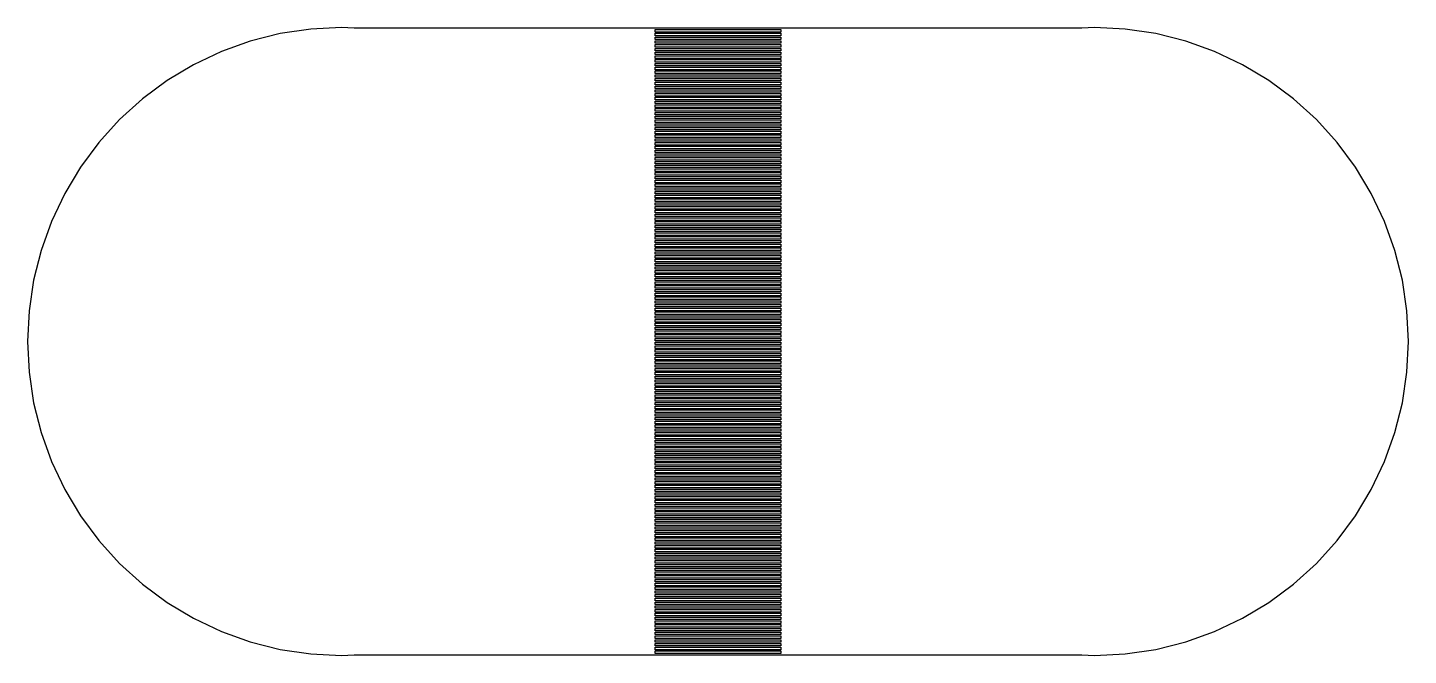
# Model space of a CAD drawing. Extents: x 0.5 to 47.5, y 0.5 to 53.5.
# Drawn here: x 0.5 to 11.5, y 36.5 to 41.5 of the extents above; entities that cross this region are included whole.
import ezdxf

# ---------------------------------------------------------------- set-up
doc = ezdxf.new("R2010")
doc.units = 0

msp = doc.modelspace()

# ---------------------------------------------------------------- linework, layer by layer
for p, q in [((2.75496, 41.488), (2.51228, 41.452)), ((3, 41.5), (2.75496, 41.488)), ((3.10187, 41.495), (3, 41.5)), ((8.89813, 41.495), (3.10187, 41.495)), ((5.5, 41.465), (5.5, 41.485)), ((5.5, 41.485), (6.5, 41.485)), ((6.5, 41.485), (6.5, 41.465)), ((9, 41.5), (8.89813, 41.495)), ((9.24504, 41.488), (9, 41.5)), ((9.48772, 41.452), (9.24504, 41.488)), ((2.27429, 41.3923), (2.0433, 41.3097)), ((2.51228, 41.452), (2.27429, 41.3923)), ((6.5, 41.465), (5.5, 41.465)), ((5.5, 41.435), (5.5, 41.455)), ((5.5, 41.455), (6.5, 41.455)), ((6.5, 41.435), (5.5, 41.435)), ((5.5, 41.405), (5.5, 41.425)), ((5.5, 41.425), (6.5, 41.425)), ((6.5, 41.405), (5.5, 41.405)), ((5.5, 41.375), (5.5, 41.395)), ((5.5, 41.395), (6.5, 41.395)), ((6.5, 41.375), (5.5, 41.375)), ((5.5, 41.345), (5.5, 41.365)), ((5.5, 41.365), (6.5, 41.365)), ((6.5, 41.455), (6.5, 41.435)), ((6.5, 41.425), (6.5, 41.405)), ((6.5, 41.395), (6.5, 41.375)), ((6.5, 41.365), (6.5, 41.345)), ((9.72571, 41.3923), (9.48772, 41.452)), ((9.9567, 41.3097), (9.72571, 41.3923)), ((2.0433, 41.3097), (1.82152, 41.2048)), ((6.5, 41.345), (5.5, 41.345)), ((5.5, 41.315), (5.5, 41.335)), ((5.5, 41.335), (6.5, 41.335)), ((6.5, 41.315), (5.5, 41.315)), ((5.5, 41.285), (5.5, 41.305)), ((5.5, 41.305), (6.5, 41.305)), ((6.5, 41.285), (5.5, 41.285)), ((5.5, 41.255), (5.5, 41.275)), ((5.5, 41.275), (6.5, 41.275)), ((6.5, 41.255), (5.5, 41.255)), ((6.5, 41.335), (6.5, 41.315)), ((6.5, 41.305), (6.5, 41.285)), ((6.5, 41.275), (6.5, 41.255)), ((10.1785, 41.2048), (9.9567, 41.3097)), ((1.82152, 41.2048), (1.61108, 41.0787)), ((5.5, 41.225), (5.5, 41.245)), ((5.5, 41.245), (6.5, 41.245)), ((6.5, 41.225), (5.5, 41.225)), ((5.5, 41.195), (5.5, 41.215)), ((5.5, 41.215), (6.5, 41.215)), ((6.5, 41.195), (5.5, 41.195)), ((5.5, 41.165), (5.5, 41.185)), ((5.5, 41.185), (6.5, 41.185)), ((6.5, 41.165), (5.5, 41.165)), ((5.5, 41.135), (5.5, 41.155)), ((5.5, 41.155), (6.5, 41.155)), ((6.5, 41.245), (6.5, 41.225)), ((6.5, 41.215), (6.5, 41.195)), ((6.5, 41.185), (6.5, 41.165)), ((6.5, 41.155), (6.5, 41.135)), ((10.3889, 41.0787), (10.1785, 41.2048)), ((1.61108, 41.0787), (1.41403, 40.9325)), ((6.5, 41.135), (5.5, 41.135)), ((5.5, 41.105), (5.5, 41.125)), ((5.5, 41.125), (6.5, 41.125)), ((6.5, 41.105), (5.5, 41.105)), ((5.5, 41.075), (5.5, 41.095)), ((5.5, 41.095), (6.5, 41.095)), ((6.5, 41.075), (5.5, 41.075)), ((5.5, 41.045), (5.5, 41.065)), ((5.5, 41.065), (6.5, 41.065)), ((6.5, 41.045), (5.5, 41.045)), ((5.5, 41.015), (5.5, 41.035)), ((5.5, 41.035), (6.5, 41.035)), ((6.5, 41.125), (6.5, 41.105)), ((6.5, 41.095), (6.5, 41.075)), ((6.5, 41.065), (6.5, 41.045)), ((6.5, 41.035), (6.5, 41.015)), ((10.586, 40.9325), (10.3889, 41.0787)), ((1.41403, 40.9325), (1.23224, 40.7678)), ((6.5, 41.015), (5.5, 41.015)), ((5.5, 40.985), (5.5, 41.005)), ((5.5, 41.005), (6.5, 41.005)), ((6.5, 40.985), (5.5, 40.985)), ((5.5, 40.955), (5.5, 40.975)), ((5.5, 40.975), (6.5, 40.975)), ((6.5, 40.955), (5.5, 40.955)), ((5.5, 40.925), (5.5, 40.945)), ((5.5, 40.945), (6.5, 40.945)), ((6.5, 40.925), (5.5, 40.925)), ((6.5, 41.005), (6.5, 40.985)), ((6.5, 40.975), (6.5, 40.955)), ((6.5, 40.945), (6.5, 40.925)), ((10.7678, 40.7678), (10.586, 40.9325)), ((5.5, 40.895), (5.5, 40.915)), ((5.5, 40.915), (6.5, 40.915)), ((6.5, 40.895), (5.5, 40.895)), ((5.5, 40.865), (5.5, 40.885)), ((5.5, 40.885), (6.5, 40.885)), ((6.5, 40.865), (5.5, 40.865)), ((5.5, 40.835), (5.5, 40.855)), ((5.5, 40.855), (6.5, 40.855)), ((6.5, 40.835), (5.5, 40.835)), ((5.5, 40.805), (5.5, 40.825)), ((5.5, 40.825), (6.5, 40.825)), ((6.5, 40.915), (6.5, 40.895)), ((6.5, 40.885), (6.5, 40.865)), ((6.5, 40.855), (6.5, 40.835)), ((6.5, 40.825), (6.5, 40.805)), ((1.23224, 40.7678), (1.06747, 40.586)), ((6.5, 40.805), (5.5, 40.805)), ((5.5, 40.775), (5.5, 40.795)), ((5.5, 40.795), (6.5, 40.795)), ((6.5, 40.775), (5.5, 40.775)), ((5.5, 40.745), (5.5, 40.765)), ((5.5, 40.765), (6.5, 40.765)), ((6.5, 40.745), (5.5, 40.745)), ((5.5, 40.715), (5.5, 40.735)), ((5.5, 40.735), (6.5, 40.735)), ((6.5, 40.715), (5.5, 40.715)), ((5.5, 40.685), (5.5, 40.705)), ((5.5, 40.705), (6.5, 40.705)), ((6.5, 40.795), (6.5, 40.775)), ((6.5, 40.765), (6.5, 40.745)), ((6.5, 40.735), (6.5, 40.715)), ((6.5, 40.705), (6.5, 40.685)), ((10.9325, 40.586), (10.7678, 40.7678)), ((6.5, 40.685), (5.5, 40.685)), ((5.5, 40.655), (5.5, 40.675)), ((5.5, 40.675), (6.5, 40.675)), ((6.5, 40.655), (5.5, 40.655)), ((5.5, 40.625), (5.5, 40.645)), ((5.5, 40.645), (6.5, 40.645)), ((6.5, 40.625), (5.5, 40.625)), ((5.5, 40.595), (5.5, 40.615)), ((5.5, 40.615), (6.5, 40.615)), ((6.5, 40.595), (5.5, 40.595)), ((6.5, 40.675), (6.5, 40.655)), ((6.5, 40.645), (6.5, 40.625)), ((6.5, 40.615), (6.5, 40.595)), ((1.06747, 40.586), (0.92134, 40.3889)), ((5.5, 40.565), (5.5, 40.585)), ((5.5, 40.585), (6.5, 40.585)), ((6.5, 40.565), (5.5, 40.565)), ((5.5, 40.535), (5.5, 40.555)), ((5.5, 40.555), (6.5, 40.555)), ((6.5, 40.535), (5.5, 40.535)), ((5.5, 40.505), (5.5, 40.525)), ((5.5, 40.525), (6.5, 40.525)), ((6.5, 40.505), (5.5, 40.505)), ((5.5, 40.475), (5.5, 40.495)), ((5.5, 40.495), (6.5, 40.495)), ((6.5, 40.585), (6.5, 40.565)), ((6.5, 40.555), (6.5, 40.535)), ((6.5, 40.525), (6.5, 40.505)), ((6.5, 40.495), (6.5, 40.475)), ((11.0787, 40.3889), (10.9325, 40.586)), ((0.92134, 40.3889), (0.79521, 40.1785)), ((6.5, 40.475), (5.5, 40.475)), ((5.5, 40.445), (5.5, 40.465)), ((5.5, 40.465), (6.5, 40.465)), ((6.5, 40.445), (5.5, 40.445)), ((5.5, 40.415), (5.5, 40.435)), ((5.5, 40.435), (6.5, 40.435)), ((6.5, 40.415), (5.5, 40.415)), ((5.5, 40.385), (5.5, 40.405)), ((5.5, 40.405), (6.5, 40.405)), ((6.5, 40.385), (5.5, 40.385)), ((5.5, 40.355), (5.5, 40.375)), ((5.5, 40.375), (6.5, 40.375)), ((6.5, 40.465), (6.5, 40.445)), ((6.5, 40.435), (6.5, 40.415)), ((6.5, 40.405), (6.5, 40.385)), ((6.5, 40.375), (6.5, 40.355)), ((11.2048, 40.1785), (11.0787, 40.3889)), ((6.5, 40.355), (5.5, 40.355)), ((5.5, 40.325), (5.5, 40.345)), ((5.5, 40.345), (6.5, 40.345)), ((6.5, 40.325), (5.5, 40.325)), ((5.5, 40.295), (5.5, 40.315)), ((5.5, 40.315), (6.5, 40.315)), ((6.5, 40.295), (5.5, 40.295)), ((5.5, 40.265), (5.5, 40.285)), ((5.5, 40.285), (6.5, 40.285)), ((6.5, 40.265), (5.5, 40.265)), ((6.5, 40.345), (6.5, 40.325)), ((6.5, 40.315), (6.5, 40.295)), ((6.5, 40.285), (6.5, 40.265)), ((0.79521, 40.1785), (0.69031, 39.9567)), ((5.5, 40.235), (5.5, 40.255)), ((5.5, 40.255), (6.5, 40.255)), ((6.5, 40.235), (5.5, 40.235)), ((5.5, 40.205), (5.5, 40.225)), ((5.5, 40.225), (6.5, 40.225)), ((6.5, 40.205), (5.5, 40.205)), ((5.5, 40.175), (5.5, 40.195)), ((5.5, 40.195), (6.5, 40.195)), ((6.5, 40.175), (5.5, 40.175)), ((5.5, 40.145), (5.5, 40.165)), ((5.5, 40.165), (6.5, 40.165)), ((6.5, 40.255), (6.5, 40.235)), ((6.5, 40.225), (6.5, 40.205)), ((6.5, 40.195), (6.5, 40.175)), ((6.5, 40.165), (6.5, 40.145)), ((11.3097, 39.9567), (11.2048, 40.1785)), ((6.5, 40.145), (5.5, 40.145)), ((5.5, 40.115), (5.5, 40.135)), ((5.5, 40.135), (6.5, 40.135)), ((6.5, 40.115), (5.5, 40.115)), ((5.5, 40.085), (5.5, 40.105)), ((5.5, 40.105), (6.5, 40.105)), ((6.5, 40.085), (5.5, 40.085)), ((5.5, 40.055), (5.5, 40.075)), ((5.5, 40.075), (6.5, 40.075)), ((6.5, 40.055), (5.5, 40.055)), ((5.5, 40.025), (5.5, 40.045)), ((5.5, 40.045), (6.5, 40.045)), ((6.5, 40.135), (6.5, 40.115)), ((6.5, 40.105), (6.5, 40.085)), ((6.5, 40.075), (6.5, 40.055)), ((6.5, 40.045), (6.5, 40.025)), ((0.69031, 39.9567), (0.60765, 39.7257)), ((6.5, 40.025), (5.5, 40.025)), ((5.5, 39.995), (5.5, 40.015)), ((5.5, 40.015), (6.5, 40.015)), ((6.5, 39.995), (5.5, 39.995)), ((5.5, 39.965), (5.5, 39.985)), ((5.5, 39.985), (6.5, 39.985)), ((6.5, 39.965), (5.5, 39.965)), ((5.5, 39.935), (5.5, 39.955)), ((5.5, 39.955), (6.5, 39.955)), ((6.5, 39.935), (5.5, 39.935)), ((6.5, 40.015), (6.5, 39.995)), ((6.5, 39.985), (6.5, 39.965)), ((6.5, 39.955), (6.5, 39.935)), ((11.3923, 39.7257), (11.3097, 39.9567)), ((5.5, 39.905), (5.5, 39.925)), ((5.5, 39.925), (6.5, 39.925)), ((6.5, 39.905), (5.5, 39.905)), ((5.5, 39.875), (5.5, 39.895)), ((5.5, 39.895), (6.5, 39.895)), ((6.5, 39.875), (5.5, 39.875)), ((5.5, 39.845), (5.5, 39.865)), ((5.5, 39.865), (6.5, 39.865)), ((6.5, 39.845), (5.5, 39.845)), ((5.5, 39.815), (5.5, 39.835)), ((5.5, 39.835), (6.5, 39.835)), ((6.5, 39.925), (6.5, 39.905)), ((6.5, 39.895), (6.5, 39.875)), ((6.5, 39.865), (6.5, 39.845)), ((6.5, 39.835), (6.5, 39.815)), ((0.60765, 39.7257), (0.54805, 39.4877)), ((6.5, 39.815), (5.5, 39.815)), ((5.5, 39.785), (5.5, 39.805)), ((5.5, 39.805), (6.5, 39.805)), ((6.5, 39.785), (5.5, 39.785)), ((5.5, 39.755), (5.5, 39.775)), ((5.5, 39.775), (6.5, 39.775)), ((6.5, 39.755), (5.5, 39.755)), ((5.5, 39.725), (5.5, 39.745)), ((5.5, 39.745), (6.5, 39.745)), ((6.5, 39.725), (5.5, 39.725)), ((5.5, 39.695), (5.5, 39.715)), ((5.5, 39.715), (6.5, 39.715)), ((6.5, 39.805), (6.5, 39.785)), ((6.5, 39.775), (6.5, 39.755)), ((6.5, 39.745), (6.5, 39.725)), ((6.5, 39.715), (6.5, 39.695)), ((11.452, 39.4877), (11.3923, 39.7257)), ((6.5, 39.695), (5.5, 39.695)), ((5.5, 39.665), (5.5, 39.685)), ((5.5, 39.685), (6.5, 39.685)), ((6.5, 39.665), (5.5, 39.665)), ((5.5, 39.635), (5.5, 39.655)), ((5.5, 39.655), (6.5, 39.655)), ((6.5, 39.635), (5.5, 39.635)), ((5.5, 39.605), (5.5, 39.625)), ((5.5, 39.625), (6.5, 39.625)), ((6.5, 39.605), (5.5, 39.605)), ((6.5, 39.685), (6.5, 39.665)), ((6.5, 39.655), (6.5, 39.635)), ((6.5, 39.625), (6.5, 39.605)), ((5.5, 39.575), (5.5, 39.595)), ((5.5, 39.595), (6.5, 39.595)), ((6.5, 39.575), (5.5, 39.575)), ((5.5, 39.545), (5.5, 39.565)), ((5.5, 39.565), (6.5, 39.565)), ((6.5, 39.545), (5.5, 39.545)), ((5.5, 39.515), (5.5, 39.535)), ((5.5, 39.535), (6.5, 39.535)), ((6.5, 39.515), (5.5, 39.515)), ((5.5, 39.485), (5.5, 39.505)), ((5.5, 39.505), (6.5, 39.505)), ((6.5, 39.595), (6.5, 39.575)), ((6.5, 39.565), (6.5, 39.545)), ((6.5, 39.535), (6.5, 39.515)), ((6.5, 39.505), (6.5, 39.485)), ((0.54805, 39.4877), (0.51204, 39.245)), ((6.5, 39.485), (5.5, 39.485)), ((5.5, 39.455), (5.5, 39.475)), ((5.5, 39.475), (6.5, 39.475)), ((6.5, 39.455), (5.5, 39.455)), ((5.5, 39.425), (5.5, 39.445)), ((5.5, 39.445), (6.5, 39.445)), ((6.5, 39.425), (5.5, 39.425)), ((5.5, 39.395), (5.5, 39.415)), ((5.5, 39.415), (6.5, 39.415)), ((6.5, 39.395), (5.5, 39.395)), ((5.5, 39.365), (5.5, 39.385)), ((5.5, 39.385), (6.5, 39.385)), ((6.5, 39.475), (6.5, 39.455)), ((6.5, 39.445), (6.5, 39.425)), ((6.5, 39.415), (6.5, 39.395)), ((6.5, 39.385), (6.5, 39.365)), ((11.488, 39.245), (11.452, 39.4877)), ((6.5, 39.365), (5.5, 39.365)), ((5.5, 39.335), (5.5, 39.355)), ((5.5, 39.355), (6.5, 39.355)), ((6.5, 39.335), (5.5, 39.335)), ((5.5, 39.305), (5.5, 39.325)), ((5.5, 39.325), (6.5, 39.325)), ((6.5, 39.305), (5.5, 39.305)), ((5.5, 39.275), (5.5, 39.295)), ((5.5, 39.295), (6.5, 39.295)), ((6.5, 39.275), (5.5, 39.275)), ((6.5, 39.355), (6.5, 39.335)), ((6.5, 39.325), (6.5, 39.305)), ((6.5, 39.295), (6.5, 39.275)), ((0.51204, 39.245), (0.5, 39)), ((5.5, 39.245), (5.5, 39.265)), ((5.5, 39.265), (6.5, 39.265)), ((6.5, 39.245), (5.5, 39.245)), ((5.5, 39.215), (5.5, 39.235)), ((5.5, 39.235), (6.5, 39.235)), ((6.5, 39.215), (5.5, 39.215)), ((5.5, 39.185), (5.5, 39.205)), ((5.5, 39.205), (6.5, 39.205)), ((6.5, 39.185), (5.5, 39.185)), ((5.5, 39.155), (5.5, 39.175)), ((5.5, 39.175), (6.5, 39.175)), ((6.5, 39.265), (6.5, 39.245)), ((6.5, 39.235), (6.5, 39.215)), ((6.5, 39.205), (6.5, 39.185)), ((6.5, 39.175), (6.5, 39.155)), ((11.5, 39), (11.488, 39.245)), ((6.5, 39.155), (5.5, 39.155)), ((5.5, 39.125), (5.5, 39.145)), ((5.5, 39.145), (6.5, 39.145)), ((6.5, 39.125), (5.5, 39.125)), ((5.5, 39.095), (5.5, 39.115)), ((5.5, 39.115), (6.5, 39.115)), ((6.5, 39.095), (5.5, 39.095)), ((5.5, 39.065), (5.5, 39.085)), ((5.5, 39.085), (6.5, 39.085)), ((6.5, 39.065), (5.5, 39.065)), ((5.5, 39.035), (5.5, 39.055)), ((5.5, 39.055), (6.5, 39.055)), ((6.5, 39.145), (6.5, 39.125)), ((6.5, 39.115), (6.5, 39.095)), ((6.5, 39.085), (6.5, 39.065)), ((6.5, 39.055), (6.5, 39.035)), ((0.5, 39), (0.51204, 38.755)), ((6.5, 39.035), (5.5, 39.035)), ((5.5, 39.005), (5.5, 39.025)), ((5.5, 39.025), (6.5, 39.025)), ((6.5, 39.005), (5.5, 39.005)), ((5.5, 38.975), (5.5, 38.995)), ((5.5, 38.995), (6.5, 38.995)), ((6.5, 38.975), (5.5, 38.975)), ((5.5, 38.945), (5.5, 38.965)), ((5.5, 38.965), (6.5, 38.965)), ((6.5, 38.945), (5.5, 38.945)), ((6.5, 39.025), (6.5, 39.005)), ((6.5, 38.995), (6.5, 38.975)), ((6.5, 38.965), (6.5, 38.945)), ((11.488, 38.755), (11.5, 39)), ((5.5, 38.915), (5.5, 38.935)), ((5.5, 38.935), (6.5, 38.935)), ((6.5, 38.915), (5.5, 38.915)), ((5.5, 38.885), (5.5, 38.905)), ((5.5, 38.905), (6.5, 38.905)), ((6.5, 38.885), (5.5, 38.885)), ((5.5, 38.855), (5.5, 38.875)), ((5.5, 38.875), (6.5, 38.875)), ((6.5, 38.855), (5.5, 38.855)), ((5.5, 38.825), (5.5, 38.845)), ((5.5, 38.845), (6.5, 38.845)), ((6.5, 38.935), (6.5, 38.915)), ((6.5, 38.905), (6.5, 38.885)), ((6.5, 38.875), (6.5, 38.855)), ((6.5, 38.845), (6.5, 38.825)), ((0.51204, 38.755), (0.54805, 38.5123)), ((6.5, 38.825), (5.5, 38.825)), ((5.5, 38.795), (5.5, 38.815)), ((5.5, 38.815), (6.5, 38.815)), ((6.5, 38.795), (5.5, 38.795)), ((5.5, 38.765), (5.5, 38.785)), ((5.5, 38.785), (6.5, 38.785)), ((6.5, 38.765), (5.5, 38.765)), ((5.5, 38.735), (5.5, 38.755)), ((5.5, 38.755), (6.5, 38.755)), ((6.5, 38.735), (5.5, 38.735)), ((5.5, 38.705), (5.5, 38.725)), ((5.5, 38.725), (6.5, 38.725)), ((6.5, 38.815), (6.5, 38.795)), ((6.5, 38.785), (6.5, 38.765)), ((6.5, 38.755), (6.5, 38.735)), ((6.5, 38.725), (6.5, 38.705)), ((11.452, 38.5123), (11.488, 38.755)), ((6.5, 38.705), (5.5, 38.705)), ((5.5, 38.675), (5.5, 38.695)), ((5.5, 38.695), (6.5, 38.695)), ((6.5, 38.675), (5.5, 38.675)), ((5.5, 38.645), (5.5, 38.665)), ((5.5, 38.665), (6.5, 38.665)), ((6.5, 38.645), (5.5, 38.645)), ((5.5, 38.615), (5.5, 38.635)), ((5.5, 38.635), (6.5, 38.635)), ((6.5, 38.615), (5.5, 38.615)), ((6.5, 38.695), (6.5, 38.675)), ((6.5, 38.665), (6.5, 38.645)), ((6.5, 38.635), (6.5, 38.615)), ((0.54805, 38.5123), (0.60765, 38.2743)), ((5.5, 38.585), (5.5, 38.605)), ((5.5, 38.605), (6.5, 38.605)), ((6.5, 38.585), (5.5, 38.585)), ((5.5, 38.555), (5.5, 38.575)), ((5.5, 38.575), (6.5, 38.575)), ((6.5, 38.555), (5.5, 38.555)), ((5.5, 38.525), (5.5, 38.545)), ((5.5, 38.545), (6.5, 38.545)), ((6.5, 38.525), (5.5, 38.525)), ((5.5, 38.495), (5.5, 38.515)), ((5.5, 38.515), (6.5, 38.515)), ((6.5, 38.605), (6.5, 38.585)), ((6.5, 38.575), (6.5, 38.555)), ((6.5, 38.545), (6.5, 38.525)), ((6.5, 38.515), (6.5, 38.495)), ((11.3923, 38.2743), (11.452, 38.5123)), ((6.5, 38.495), (5.5, 38.495)), ((5.5, 38.465), (5.5, 38.485)), ((5.5, 38.485), (6.5, 38.485)), ((6.5, 38.465), (5.5, 38.465)), ((5.5, 38.435), (5.5, 38.455)), ((5.5, 38.455), (6.5, 38.455)), ((6.5, 38.435), (5.5, 38.435)), ((5.5, 38.405), (5.5, 38.425)), ((5.5, 38.425), (6.5, 38.425)), ((6.5, 38.405), (5.5, 38.405)), ((5.5, 38.375), (5.5, 38.395)), ((5.5, 38.395), (6.5, 38.395)), ((6.5, 38.485), (6.5, 38.465)), ((6.5, 38.455), (6.5, 38.435)), ((6.5, 38.425), (6.5, 38.405)), ((6.5, 38.395), (6.5, 38.375)), ((6.5, 38.375), (5.5, 38.375)), ((5.5, 38.345), (5.5, 38.365)), ((5.5, 38.365), (6.5, 38.365)), ((6.5, 38.345), (5.5, 38.345)), ((5.5, 38.315), (5.5, 38.335)), ((5.5, 38.335), (6.5, 38.335)), ((6.5, 38.315), (5.5, 38.315)), ((5.5, 38.285), (5.5, 38.305)), ((5.5, 38.305), (6.5, 38.305)), ((6.5, 38.285), (5.5, 38.285)), ((6.5, 38.365), (6.5, 38.345)), ((6.5, 38.335), (6.5, 38.315)), ((6.5, 38.305), (6.5, 38.285)), ((0.60765, 38.2743), (0.69031, 38.0433)), ((5.5, 38.255), (5.5, 38.275)), ((5.5, 38.275), (6.5, 38.275)), ((6.5, 38.255), (5.5, 38.255)), ((5.5, 38.225), (5.5, 38.245)), ((5.5, 38.245), (6.5, 38.245)), ((6.5, 38.225), (5.5, 38.225)), ((5.5, 38.195), (5.5, 38.215)), ((5.5, 38.215), (6.5, 38.215)), ((6.5, 38.195), (5.5, 38.195)), ((5.5, 38.165), (5.5, 38.185)), ((5.5, 38.185), (6.5, 38.185)), ((6.5, 38.275), (6.5, 38.255)), ((6.5, 38.245), (6.5, 38.225)), ((6.5, 38.215), (6.5, 38.195)), ((6.5, 38.185), (6.5, 38.165)), ((11.3097, 38.0433), (11.3923, 38.2743)), ((6.5, 38.165), (5.5, 38.165)), ((5.5, 38.135), (5.5, 38.155)), ((5.5, 38.155), (6.5, 38.155)), ((6.5, 38.135), (5.5, 38.135)), ((5.5, 38.105), (5.5, 38.125)), ((5.5, 38.125), (6.5, 38.125)), ((6.5, 38.105), (5.5, 38.105)), ((5.5, 38.075), (5.5, 38.095)), ((5.5, 38.095), (6.5, 38.095)), ((6.5, 38.075), (5.5, 38.075)), ((5.5, 38.045), (5.5, 38.065)), ((5.5, 38.065), (6.5, 38.065)), ((6.5, 38.155), (6.5, 38.135)), ((6.5, 38.125), (6.5, 38.105)), ((6.5, 38.095), (6.5, 38.075)), ((6.5, 38.065), (6.5, 38.045)), ((0.69031, 38.0433), (0.79521, 37.8215)), ((6.5, 38.045), (5.5, 38.045)), ((5.5, 38.015), (5.5, 38.035)), ((5.5, 38.035), (6.5, 38.035)), ((6.5, 38.015), (5.5, 38.015)), ((5.5, 37.985), (5.5, 38.005)), ((5.5, 38.005), (6.5, 38.005)), ((6.5, 37.985), (5.5, 37.985)), ((5.5, 37.955), (5.5, 37.975)), ((5.5, 37.975), (6.5, 37.975)), ((6.5, 37.955), (5.5, 37.955)), ((6.5, 38.035), (6.5, 38.015)), ((6.5, 38.005), (6.5, 37.985)), ((6.5, 37.975), (6.5, 37.955)), ((11.2048, 37.8215), (11.3097, 38.0433)), ((5.5, 37.925), (5.5, 37.945)), ((5.5, 37.945), (6.5, 37.945)), ((6.5, 37.925), (5.5, 37.925)), ((5.5, 37.895), (5.5, 37.915)), ((5.5, 37.915), (6.5, 37.915)), ((6.5, 37.895), (5.5, 37.895)), ((5.5, 37.865), (5.5, 37.885)), ((5.5, 37.885), (6.5, 37.885)), ((6.5, 37.865), (5.5, 37.865)), ((5.5, 37.835), (5.5, 37.855)), ((5.5, 37.855), (6.5, 37.855)), ((6.5, 37.945), (6.5, 37.925)), ((6.5, 37.915), (6.5, 37.895)), ((6.5, 37.885), (6.5, 37.865)), ((6.5, 37.855), (6.5, 37.835)), ((0.79521, 37.8215), (0.92134, 37.6111)), ((6.5, 37.835), (5.5, 37.835)), ((5.5, 37.805), (5.5, 37.825)), ((5.5, 37.825), (6.5, 37.825)), ((6.5, 37.805), (5.5, 37.805)), ((5.5, 37.775), (5.5, 37.795)), ((5.5, 37.795), (6.5, 37.795)), ((6.5, 37.775), (5.5, 37.775)), ((5.5, 37.745), (5.5, 37.765)), ((5.5, 37.765), (6.5, 37.765)), ((6.5, 37.745), (5.5, 37.745)), ((5.5, 37.715), (5.5, 37.735)), ((5.5, 37.735), (6.5, 37.735)), ((6.5, 37.825), (6.5, 37.805)), ((6.5, 37.795), (6.5, 37.775)), ((6.5, 37.765), (6.5, 37.745)), ((6.5, 37.735), (6.5, 37.715)), ((11.0787, 37.6111), (11.2048, 37.8215)), ((6.5, 37.715), (5.5, 37.715)), ((5.5, 37.685), (5.5, 37.705)), ((5.5, 37.705), (6.5, 37.705)), ((6.5, 37.685), (5.5, 37.685)), ((5.5, 37.655), (5.5, 37.675)), ((5.5, 37.675), (6.5, 37.675)), ((6.5, 37.655), (5.5, 37.655)), ((5.5, 37.625), (5.5, 37.645)), ((5.5, 37.645), (6.5, 37.645)), ((6.5, 37.625), (5.5, 37.625)), ((6.5, 37.705), (6.5, 37.685)), ((6.5, 37.675), (6.5, 37.655)), ((6.5, 37.645), (6.5, 37.625)), ((0.92134, 37.6111), (1.06747, 37.414)), ((5.5, 37.595), (5.5, 37.615)), ((5.5, 37.615), (6.5, 37.615)), ((6.5, 37.595), (5.5, 37.595)), ((5.5, 37.565), (5.5, 37.585)), ((5.5, 37.585), (6.5, 37.585)), ((6.5, 37.565), (5.5, 37.565)), ((5.5, 37.535), (5.5, 37.555)), ((5.5, 37.555), (6.5, 37.555)), ((6.5, 37.535), (5.5, 37.535)), ((5.5, 37.505), (5.5, 37.525)), ((5.5, 37.525), (6.5, 37.525)), ((6.5, 37.615), (6.5, 37.595)), ((6.5, 37.585), (6.5, 37.565)), ((6.5, 37.555), (6.5, 37.535)), ((6.5, 37.525), (6.5, 37.505)), ((10.9325, 37.414), (11.0787, 37.6111)), ((1.06747, 37.414), (1.23224, 37.2322)), ((6.5, 37.505), (5.5, 37.505)), ((5.5, 37.475), (5.5, 37.495)), ((5.5, 37.495), (6.5, 37.495)), ((6.5, 37.475), (5.5, 37.475)), ((5.5, 37.445), (5.5, 37.465)), ((5.5, 37.465), (6.5, 37.465)), ((6.5, 37.445), (5.5, 37.445)), ((5.5, 37.415), (5.5, 37.435)), ((5.5, 37.435), (6.5, 37.435)), ((6.5, 37.415), (5.5, 37.415)), ((5.5, 37.385), (5.5, 37.405)), ((5.5, 37.405), (6.5, 37.405)), ((6.5, 37.495), (6.5, 37.475)), ((6.5, 37.465), (6.5, 37.445)), ((6.5, 37.435), (6.5, 37.415)), ((6.5, 37.405), (6.5, 37.385)), ((10.7678, 37.2322), (10.9325, 37.414)), ((6.5, 37.385), (5.5, 37.385)), ((5.5, 37.355), (5.5, 37.375)), ((5.5, 37.375), (6.5, 37.375)), ((6.5, 37.355), (5.5, 37.355)), ((5.5, 37.325), (5.5, 37.345)), ((5.5, 37.345), (6.5, 37.345)), ((6.5, 37.325), (5.5, 37.325)), ((5.5, 37.295), (5.5, 37.315)), ((5.5, 37.315), (6.5, 37.315)), ((6.5, 37.295), (5.5, 37.295)), ((6.5, 37.375), (6.5, 37.355)), ((6.5, 37.345), (6.5, 37.325)), ((6.5, 37.315), (6.5, 37.295)), ((1.23224, 37.2322), (1.41403, 37.0675)), ((5.5, 37.265), (5.5, 37.285)), ((5.5, 37.285), (6.5, 37.285)), ((6.5, 37.265), (5.5, 37.265)), ((5.5, 37.235), (5.5, 37.255)), ((5.5, 37.255), (6.5, 37.255)), ((6.5, 37.235), (5.5, 37.235)), ((5.5, 37.205), (5.5, 37.225)), ((5.5, 37.225), (6.5, 37.225)), ((6.5, 37.205), (5.5, 37.205)), ((5.5, 37.175), (5.5, 37.195)), ((5.5, 37.195), (6.5, 37.195)), ((6.5, 37.285), (6.5, 37.265)), ((6.5, 37.255), (6.5, 37.235)), ((6.5, 37.225), (6.5, 37.205)), ((6.5, 37.195), (6.5, 37.175)), ((10.586, 37.0675), (10.7678, 37.2322)), ((6.5, 37.175), (5.5, 37.175)), ((5.5, 37.145), (5.5, 37.165)), ((5.5, 37.165), (6.5, 37.165)), ((6.5, 37.145), (5.5, 37.145)), ((5.5, 37.115), (5.5, 37.135)), ((5.5, 37.135), (6.5, 37.135)), ((6.5, 37.115), (5.5, 37.115)), ((5.5, 37.085), (5.5, 37.105)), ((5.5, 37.105), (6.5, 37.105)), ((6.5, 37.085), (5.5, 37.085)), ((5.5, 37.055), (5.5, 37.075)), ((5.5, 37.075), (6.5, 37.075)), ((6.5, 37.165), (6.5, 37.145)), ((6.5, 37.135), (6.5, 37.115)), ((6.5, 37.105), (6.5, 37.085)), ((6.5, 37.075), (6.5, 37.055)), ((1.41403, 37.0675), (1.61108, 36.9213)), ((6.5, 37.055), (5.5, 37.055)), ((5.5, 37.025), (5.5, 37.045)), ((5.5, 37.045), (6.5, 37.045)), ((6.5, 37.025), (5.5, 37.025)), ((5.5, 36.995), (5.5, 37.015)), ((5.5, 37.015), (6.5, 37.015)), ((6.5, 36.995), (5.5, 36.995)), ((5.5, 36.965), (5.5, 36.985)), ((5.5, 36.985), (6.5, 36.985)), ((6.5, 36.965), (5.5, 36.965)), ((6.5, 37.045), (6.5, 37.025)), ((6.5, 37.015), (6.5, 36.995)), ((6.5, 36.985), (6.5, 36.965)), ((10.3889, 36.9213), (10.586, 37.0675)), ((1.61108, 36.9213), (1.82152, 36.7952)), ((5.5, 36.935), (5.5, 36.955)), ((5.5, 36.955), (6.5, 36.955)), ((6.5, 36.935), (5.5, 36.935)), ((5.5, 36.905), (5.5, 36.925)), ((5.5, 36.925), (6.5, 36.925)), ((6.5, 36.905), (5.5, 36.905)), ((5.5, 36.875), (5.5, 36.895)), ((5.5, 36.895), (6.5, 36.895)), ((6.5, 36.875), (5.5, 36.875)), ((5.5, 36.845), (5.5, 36.865)), ((5.5, 36.865), (6.5, 36.865)), ((6.5, 36.955), (6.5, 36.935)), ((6.5, 36.925), (6.5, 36.905)), ((6.5, 36.895), (6.5, 36.875)), ((6.5, 36.865), (6.5, 36.845)), ((10.1785, 36.7952), (10.3889, 36.9213)), ((1.82152, 36.7952), (2.0433, 36.6903)), ((6.5, 36.845), (5.5, 36.845)), ((5.5, 36.815), (5.5, 36.835)), ((5.5, 36.835), (6.5, 36.835)), ((6.5, 36.815), (5.5, 36.815)), ((5.5, 36.785), (5.5, 36.805)), ((5.5, 36.805), (6.5, 36.805)), ((6.5, 36.785), (5.5, 36.785)), ((5.5, 36.755), (5.5, 36.775)), ((5.5, 36.775), (6.5, 36.775)), ((6.5, 36.755), (5.5, 36.755)), ((5.5, 36.725), (5.5, 36.745)), ((5.5, 36.745), (6.5, 36.745)), ((6.5, 36.835), (6.5, 36.815)), ((6.5, 36.805), (6.5, 36.785)), ((6.5, 36.775), (6.5, 36.755)), ((6.5, 36.745), (6.5, 36.725)), ((9.9567, 36.6903), (10.1785, 36.7952)), ((2.0433, 36.6903), (2.27429, 36.6077)), ((6.5, 36.725), (5.5, 36.725)), ((5.5, 36.695), (5.5, 36.715)), ((5.5, 36.715), (6.5, 36.715)), ((6.5, 36.695), (5.5, 36.695)), ((5.5, 36.665), (5.5, 36.685)), ((5.5, 36.685), (6.5, 36.685)), ((6.5, 36.665), (5.5, 36.665)), ((5.5, 36.635), (5.5, 36.655)), ((5.5, 36.655), (6.5, 36.655)), ((6.5, 36.635), (5.5, 36.635)), ((6.5, 36.715), (6.5, 36.695)), ((6.5, 36.685), (6.5, 36.665)), ((6.5, 36.655), (6.5, 36.635)), ((9.72571, 36.6077), (9.9567, 36.6903)), ((2.27429, 36.6077), (2.51228, 36.548)), ((2.51228, 36.548), (2.75496, 36.512)), ((5.5, 36.605), (5.5, 36.625)), ((5.5, 36.625), (6.5, 36.625)), ((6.5, 36.605), (5.5, 36.605)), ((5.5, 36.575), (5.5, 36.595)), ((5.5, 36.595), (6.5, 36.595)), ((6.5, 36.575), (5.5, 36.575)), ((5.5, 36.545), (5.5, 36.565)), ((5.5, 36.565), (6.5, 36.565)), ((6.5, 36.545), (5.5, 36.545)), ((5.5, 36.515), (5.5, 36.535)), ((5.5, 36.535), (6.5, 36.535)), ((6.5, 36.625), (6.5, 36.605)), ((6.5, 36.595), (6.5, 36.575)), ((6.5, 36.565), (6.5, 36.545)), ((6.5, 36.535), (6.5, 36.515)), ((9.24504, 36.512), (9.48772, 36.548)), ((9.48772, 36.548), (9.72571, 36.6077)), ((2.75496, 36.512), (3, 36.5)), ((3, 36.5), (3.10187, 36.505)), ((3.10187, 36.505), (8.89813, 36.505)), ((6.5, 36.515), (5.5, 36.515)), ((8.89813, 36.505), (9, 36.5)), ((9, 36.5), (9.24504, 36.512))]:
    msp.add_line(p, q)

doc.saveas('drawing.dxf')
